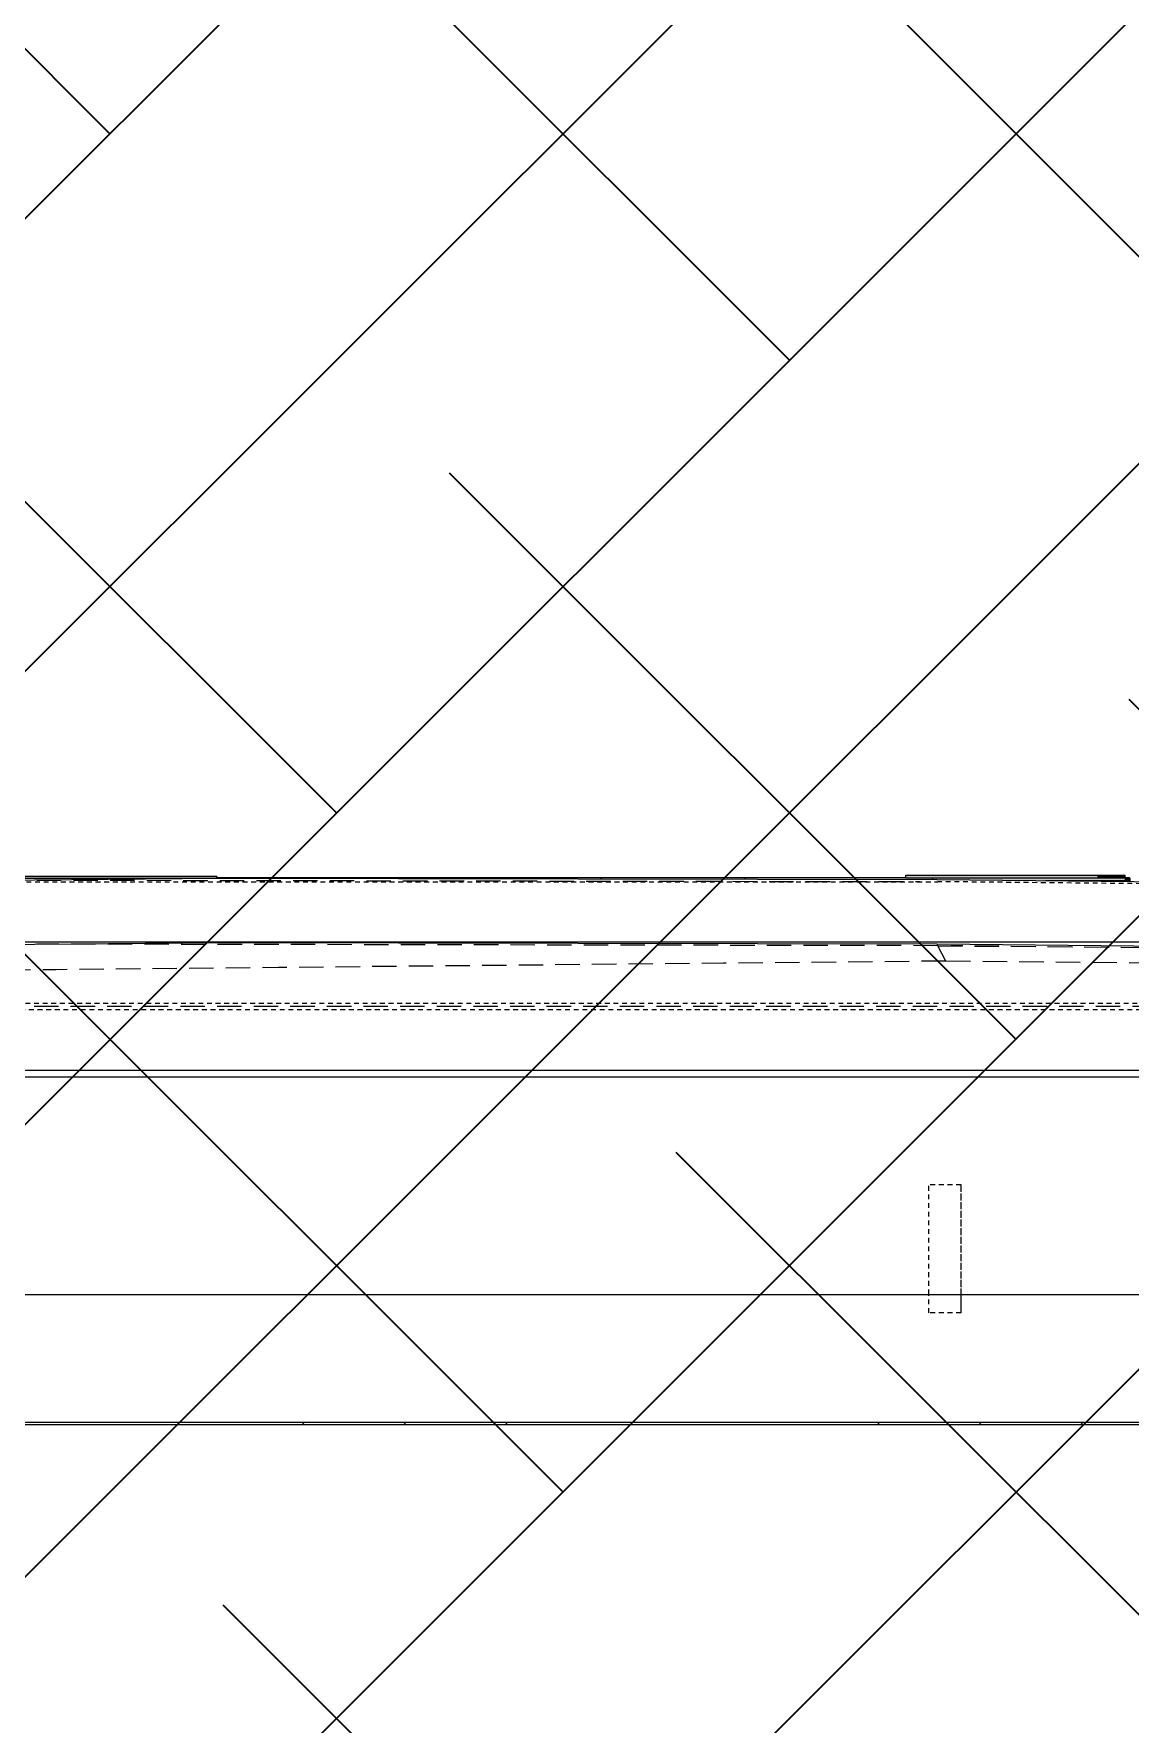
# Model space of a CAD drawing. Header units: millimetres. Extents: x 50357 to 985146, y 723188 to 1803594.
# Drawn here: x 877755 to 879466, y 743868 to 746508 of the extents above; entities that cross this region are included whole.
import ezdxf

# ---------------------------------------------------------------- set-up
doc = ezdxf.new("R2010")
doc.units = ezdxf.units.MM
doc.header["$LTSCALE"] = 3
doc.header["$MEASUREMENT"] = 0
doc.linetypes.add('DASHED', pattern=[19.05, 12.7, -6.35])
doc.linetypes.add('Member Hidden', pattern=[4.5, 2.5, -2])
for name, color, linetype, lineweight, true_color in [('A-FLOR', 7, 'Continuous', 5, 0x6e6e6e), ('A-FLOR-HDLN', 7, 'DASHED', 25, 0x6e6e6e), ('A-FLOR-PATT', 7, 'Continuous', 13, 0x6e6e6e), ('A-WALL-HDLN', 7, 'Member Hidden', 13, 0x6e6e6e), ('Q-SPCQ', 7, 'Continuous', 13, 0x6e6e6e), ('S-BEAM', 7, 'Continuous', 13, 0x6e6e6e), ('S-BEAM-HDLN', 7, 'Member Hidden', 13, 0x6e6e6e)]:
    doc.layers.add(name, color=color, linetype=linetype, lineweight=lineweight, true_color=true_color)
doc.layers.add('Hatch (HOR not under LTC submission)', color=252, linetype='Continuous', lineweight=35)

# ---------------------------------------------------------------- blocks, each defined once
blk = doc.blocks.new('Tactile_Orientation_Line Base - Tactile_Orientation_Line Base-V30-SEC D_1')
at = {"layer": 'Q-SPCQ'}
blk.add_hatch(color=256, dxfattribs=at).paths.add_polyline_path([(-671091.9, 20999.6), (-671091.9, 21003.4), (-671391.9, 21003.4), (-671391.9, 20999.7)], flags=0)
for p, q in [((-671391.9, 21003.4), (-671091.9, 21003.4)), ((-671391.9, 21003.4), (-671391.9, 20999.7)), ((-671091.9, 21003.4), (-671091.8, 21003.4)), ((-671091.9, 20999.6), (-671091.9, 21003.4)), ((-671091.8, 21001), (-671091.8, 21003.4))]:
    blk.add_line(p, q, dxfattribs=at)
blk = doc.blocks.new('Tactile_Orientation_Line Base - Tactile_Orientation_Line Base-V31-SEC D_1')
at = {"layer": 'Q-SPCQ'}
blk.add_hatch(color=256, dxfattribs=at).paths.add_polyline_path([(-670791.9, 20999.1), (-670791.9, 21001), (-671091.9, 21000), (-671091.9, 20999.6), (-671030.1, 20999.5)], flags=0)
for p, q in [((-671091.9, 21001), (-670792, 21001)), ((-671091.9, 21001), (-671091.9, 20999.6)), ((-670791.9, 20999.1), (-670791.9, 21001))]:
    blk.add_line(p, q, dxfattribs=at)
blk = doc.blocks.new('Tactile_Orientation_Line Base - Tactile_Orientation_Line Base-V32-SEC D_1')
at = {"layer": 'Q-SPCQ'}
blk.add_hatch(color=256, dxfattribs=at).paths.add_polyline_path([(-670491.9, 20998.6), (-670491.9, 21001), (-670791.9, 21001), (-670791.9, 20999.1), (-670506.8, 20998.6)], flags=0)
for p, q in [((-670791.9, 21001), (-670491.9, 21001)), ((-670791.9, 21001), (-670791.9, 20999.1)), ((-670491.9, 20998.6), (-670491.9, 21001))]:
    blk.add_line(p, q, dxfattribs=at)
blk = doc.blocks.new('Specialty Equipment 23 - Specialty Equipment 1-4786904-SEC D_1')
at = {"layer": 'Q-SPCQ'}
blk.add_hatch(color=256, dxfattribs=at).paths.add_polyline_path([(-670267, 20998.2), (-670267, 21001), (-670491.9, 21001), (-670491.9, 20998.6), (-670402.1, 20998.4)], flags=0)
for q in [(-670267, 21001), (-670491.9, 20998.6)]:
    blk.add_line((-670491.9, 21001), q, dxfattribs=at)
blk = doc.blocks.new('Tactile_Orientation_Line Base - Tactile_Orientation_Line Base-V33-SEC D_1')
at = {"layer": 'Q-SPCQ'}
for points in [[(-669878.9, 21000), (-669716.8, 21000), (-669716.8, 21005), (-670016.7, 21005), (-670016.7, 21000), (-669983.5, 21000)], [(-669709.7, 21000), (-669709.7, 21005), (-669716.8, 21005), (-669716.8, 21000)]]:
    blk.add_hatch(color=256, dxfattribs=at).paths.add_polyline_path(points, flags=0)
for p, q in [((-670016.7, 21005), (-669716.8, 21005)), ((-670016.7, 21000), (-670016.7, 21005)), ((-669716.8, 21000), (-670016.7, 21000)), ((-669716.8, 21005), (-669709.7, 21005)), ((-669716.8, 21005), (-669716.8, 21000)), ((-669709.7, 21000), (-669716.8, 21000)), ((-669709.7, 21000), (-669709.7, 21005))]:
    blk.add_line(p, q, dxfattribs=at)
blk = doc.blocks.new('Tactile_Orientation_Line Base - Tactile_Orientation_Line Base-V34-SEC D_1')
at = {"layer": 'Q-SPCQ'}
blk.add_hatch(color=256, dxfattribs=at).paths.add_polyline_path([(-669702.6, 21000), (-669702.6, 21005), (-669709.7, 21005), (-669709.7, 21000)], flags=0)
for p, q in [((-669709.7, 21005), (-669702.6, 21005)), ((-669709.7, 21005), (-669709.7, 21000)), ((-669702.6, 21000), (-669709.7, 21000)), ((-669702.6, 21000), (-669702.6, 21005))]:
    blk.add_line(p, q, dxfattribs=at)
blk = doc.blocks.new('Tactile_Orientation_Line Base - Tactile_Orientation_Line Base-4789328-SEC D_1')
at = {"layer": 'Q-SPCQ'}
blk.add_hatch(color=256, dxfattribs=at).paths.add_polyline_path([(-669681.3, 21000), (-669681.3, 21005), (-669688.4, 21005), (-669688.4, 21000)], flags=0)
for p, q in [((-669688.4, 21005), (-669681.3, 21005)), ((-669688.4, 21005), (-669688.4, 21000)), ((-669681.3, 21000), (-669688.4, 21000)), ((-669681.3, 21000), (-669681.3, 21005))]:
    blk.add_line(p, q, dxfattribs=at)
blk = doc.blocks.new('Tactile_Orientation_Line Base - Tactile_Orientation_Line Base-V43-SEC D_1')
at = {"layer": 'Q-SPCQ'}
for p, q in [((-669666.4, 20999.3), (-669666.3, 20999.3)), ((-669666.4, 20994.6), (-669666.4, 20999.3)), ((-669666.3, 20994.6), (-669666.3, 20999.3))]:
    blk.add_line(p, q, dxfattribs=at)
blk = doc.blocks.new('Tactile_Orientation_Line Base - Tactile_Orientation_Line Base-V44-SEC D_1')
at = {"layer": 'Q-SPCQ'}
blk.add_hatch(color=256, dxfattribs=at).paths.add_polyline_path([(-669666.6, 20994.7), (-669667.1, 20996), (-669774.2, 20995.7), (-669666.9, 20994.7)], flags=0)
for p, q in [((-669666.6, 20999.6), (-669666.4, 20999.6)), ((-669666.6, 20994.7), (-669666.6, 20999.6)), ((-669666.4, 20994.6), (-669666.4, 20999.6))]:
    blk.add_line(p, q, dxfattribs=at)
blk = doc.blocks.new('AED_Tactile_Orientation_Line Base - AED_Tactile_Orientation_Line Base-V48-SEC D_1')
at = {"layer": 'Q-SPCQ'}
blk.add_hatch(color=256, dxfattribs=at).paths.add_polyline_path([(-669974.1, 20997.7), (-669974.1, 21000), (-670267, 20999.6), (-670267, 20998.2), (-669983.5, 20997.7)], flags=0)
for p, q in [((-670267, 21001), (-670016.7, 21001)), ((-670267, 20998.2), (-670267, 21001))]:
    blk.add_line(p, q, dxfattribs=at)
blk = doc.blocks.new('Tactile_Orientation_Line Base - Tactile_Orientation_Line Base-4789202-SEC D_1')
at = {"layer": 'Q-SPCQ'}
for points in [[(-669674.2, 20996), (-669674.2, 21000), (-669974.1, 20999.6), (-669974.1, 20997.7), (-669878.9, 20996.8), (-669774.2, 20996)], [(-669667.1, 20996), (-669667.1, 21001), (-669674.2, 21001), (-669674.2, 20996), (-669669.6, 20996)]]:
    blk.add_hatch(color=256, dxfattribs=at).paths.add_polyline_path(points, flags=0)
for p, q in [((-669974.1, 20997.7), (-669974.1, 21000)), ((-669674.2, 20996), (-669798.5, 20996)), ((-669674.2, 21001), (-669667.1, 21001)), ((-669674.2, 21001), (-669674.2, 20996)), ((-669667.1, 20996), (-669674.2, 20996)), ((-669667.1, 20996), (-669667.1, 21001))]:
    blk.add_line(p, q, dxfattribs=at)
blk = doc.blocks.new('AED_Tactile_Orientation_Line Base - AED_Tactile_Orientation_Line Base-4789181-SEC D_1')
at = {"layer": 'Q-SPCQ'}
for points in [[(-669667.1, 20996), (-669667, 20996), (-669667.1, 20997.7)], [(-669667, 20996), (-669666.9, 20996), (-669667, 20997.7)]]:
    blk.add_hatch(color=256, dxfattribs=at).paths.add_polyline_path(points, flags=0)
for p, q in [((-669667, 21001), (-669666.9, 21001)), ((-669666.9, 20996), (-669667, 20996)), ((-669666.9, 21001), (-669666.7, 21001)), ((-669666.9, 20996), (-669666.9, 21001)), ((-669666.9, 20996), (-669666.9, 21001)), ((-669666.7, 20996), (-669666.9, 20996)), ((-669666.7, 20996), (-669666.7, 21001))]:
    blk.add_line(p, q, dxfattribs=at)
blk = doc.blocks.new('Built Up Member - S5_BUILT-UP BOX D350xB350xTF12_5xTW12_5 THK-3533439-SEC D_1')
at = {"layer": 'S-BEAM'}
blk.add_line((-673364.5, 20350), (-666571.4, 20350), dxfattribs=at)
blk = doc.blocks.new('PFC-Parallel Flange Channels - CHANNEL 200x200x250x10-4489193-SEC D_1')
at = {"layer": 'S-BEAM-HDLN'}
blk.add_line((-673091.7, 20804.6), (-666841.8, 20804.6), dxfattribs=at)

msp = doc.modelspace()

# ---------------------------------------------------------------- hatches: boundary and pattern name
at = {"layer": 'A-FLOR-PATT'}
h = msp.add_hatch(dxfattribs=at)
h.set_pattern_fill('FP_3', color=256, style=0, pattern_type=2)
h.set_pattern_definition([(45, (939408.4, 738060), (-449.013, 449.013), []), (45, (939567.14, 738060), (0, 898.0256), []), (45, (939249.64, 738060), (0, 898.0256), [])])
h.paths.add_polyline_path([(883125.656, 744335.9831), (883289.317, 744335.9831), (883289.317, 744338.9831), (875039.3158, 744338.9831), (875039.3158, 744335.9831), (881451.2179, 744335.9831)], flags=0)
at = {"layer": 'Hatch (HOR not under LTC submission)'}
h = msp.add_hatch(dxfattribs=at)
h.set_pattern_fill('ANSI38', color=256, scale=4000)
h.paths.add_polyline_path([(883302.7731, 754573.5724), (867748.3436, 754573.5724), (867748.3436, 741228.5978), (870806.1362, 741227.6876), (883302.7731, 741227.6882)])

# ---------------------------------------------------------------- linework, layer by layer
at = {"layer": 'A-FLOR'}
for p, q in [((878044.1886, 745188.5982), (875788.9969, 745168.5083)), ((879164.4473, 745186.6617), (878044.1886, 745188.5982)), ((881161.3763, 745166.594), (879164.4473, 745186.6617)), ((882289.3175, 745088.9831), (875639.3159, 745088.9831)), ((875788.9969, 745068.5083), (878044.1886, 745088.5982)), ((878044.1886, 745088.5982), (879164.4473, 745086.6617)), ((879164.4473, 745086.6617), (881161.3763, 745066.594)), ((875614.3159, 744888.9831), (883019.3176, 744888.9831)), ((875614.3159, 744878.9831), (882714.3169, 744878.9831)), ((883289.2802, 744338.9831), (875039.3158, 744338.9831)), ((875039.3158, 744335.9831), (883302.7731, 744335.9831))]:
    msp.add_line(p, q, dxfattribs=at)
at = {"layer": 'A-FLOR', "lineweight": 25}
msp.add_line((878044.1886, 745188.5982), (876313.0691, 745188.9307), dxfattribs=at)
at = {"layer": 'A-FLOR-HDLN'}
for p, q in [((877759.5729, 745186.0131), (879137.184, 745183.6327)), ((879165.7611, 745083.5831), (877759.5512, 745086.0129)), ((879164.4473, 745086.6617), (879165.7611, 745083.5831)), ((879165.7611, 745083.5831), (881129.0783, 745066.869)), ((879178.4229, 745059.5539), (879165.8942, 745083.5831)), ((882290.6441, 745052.2831), (879186.5232, 745083.3751)), ((882302.7733, 745028.2574), (879178.4229, 745059.5539)), ((875640.6444, 744988.9831), (882289.7627, 744988.9831))]:
    msp.add_line(p, q, dxfattribs=at)
at = {"layer": 'A-FLOR-HDLN', "flags": 128}
msp.add_lwpolyline([(879178.4229, 745059.5539), (878831.1283, 745056.1747), (878483.8337, 745052.7955), (878136.5391, 745049.4164), (877789.2445, 745046.0373), (877441.9499, 745042.6584), (877094.6553, 745039.2795), (876747.3606, 745035.9006), (876400.066, 745032.5219), (876052.7714, 745029.1432)], dxfattribs=at)
at = {"layer": 'A-WALL-HDLN'}
for p, q in [((879151.9464, 744538.9831), (879151.9464, 744710.001)), ((879202.0531, 744710.001), (879151.9464, 744710.001)), ((879201.9464, 744710.001), (879201.9464, 744538.9831)), ((879202.0531, 744510.001), (879202.0531, 744710.001)), ((879151.7598, 744510.001), (879151.7598, 744538.9831)), ((879201.7598, 744538.9831), (879201.7598, 744510.001)), ((879202.0531, 744510.001), (879151.7598, 744510.001))]:
    msp.add_line(p, q, dxfattribs=at)
at = {"layer": 'S-BEAM-HDLN'}
for p, q in [((877486.7894, 745183.5831), (879165.7621, 745183.5831)), ((882290.6043, 745152.2835), (879165.7621, 745183.5831)), ((882290.7376, 744983.5831), (876040.689, 744983.5831))]:
    msp.add_line(p, q, dxfattribs=at)

# ---------------------------------------------------------------- block references
at = {"layer": 'Q-SPCQ'}
for name, p in [('Tactile_Orientation_Line Base - Tactile_Orientation_Line Base-V30-SEC D_1', (1549132.3921, 724188.9831)), ('Tactile_Orientation_Line Base - Tactile_Orientation_Line Base-V31-SEC D_1', (1549132.3921, 724188.9831)), ('Tactile_Orientation_Line Base - Tactile_Orientation_Line Base-V32-SEC D_1', (1549132.3921, 724188.9831)), ('Specialty Equipment 23 - Specialty Equipment 1-4786904-SEC D_1', (1549132.3921, 724188.9831)), ('AED_Tactile_Orientation_Line Base - AED_Tactile_Orientation_Line Base-V48-SEC D_1', (1549132.3921, 724188.9831)), ('Tactile_Orientation_Line Base - Tactile_Orientation_Line Base-V33-SEC D_1', (1549132.3921, 724188.9831)), ('Tactile_Orientation_Line Base - Tactile_Orientation_Line Base-4789202-SEC D_1', (1549132.3921, 724188.9831)), ('Tactile_Orientation_Line Base - Tactile_Orientation_Line Base-V44-SEC D_1', (1549132.3921, 724188.9831)), ('Tactile_Orientation_Line Base - Tactile_Orientation_Line Base-V34-SEC D_1', (1549132.3921, 724188.9831)), ('Tactile_Orientation_Line Base - Tactile_Orientation_Line Base-V34-SEC D_1', (1549139.4995, 724188.9831)), ('Tactile_Orientation_Line Base - Tactile_Orientation_Line Base-V34-SEC D_1', (1549146.6069, 724188.9831)), ('Tactile_Orientation_Line Base - Tactile_Orientation_Line Base-4789328-SEC D_1', (1549132.3921, 724188.9831)), ('Tactile_Orientation_Line Base - Tactile_Orientation_Line Base-V34-SEC D_1', (1549160.8216, 724188.9831)), ('AED_Tactile_Orientation_Line Base - AED_Tactile_Orientation_Line Base-4789181-SEC D_1', (1549132.3921, 724188.9831)), ('Tactile_Orientation_Line Base - Tactile_Orientation_Line Base-V43-SEC D_1', (1549132.3921, 724188.9831))]:
    msp.add_blockref(name, p, dxfattribs=at)
at = {"layer": 'S-BEAM', "linetype": 'Member Hidden'}
for name in ['PFC-Parallel Flange Channels - CHANNEL 200x200x250x10-4489193-SEC D_1', 'Built Up Member - S5_BUILT-UP BOX D350xB350xTF12_5xTW12_5 THK-3533439-SEC D_1']:
    msp.add_blockref(name, (1549132.3921, 724188.9831), dxfattribs=at)

doc.saveas('drawing.dxf')
